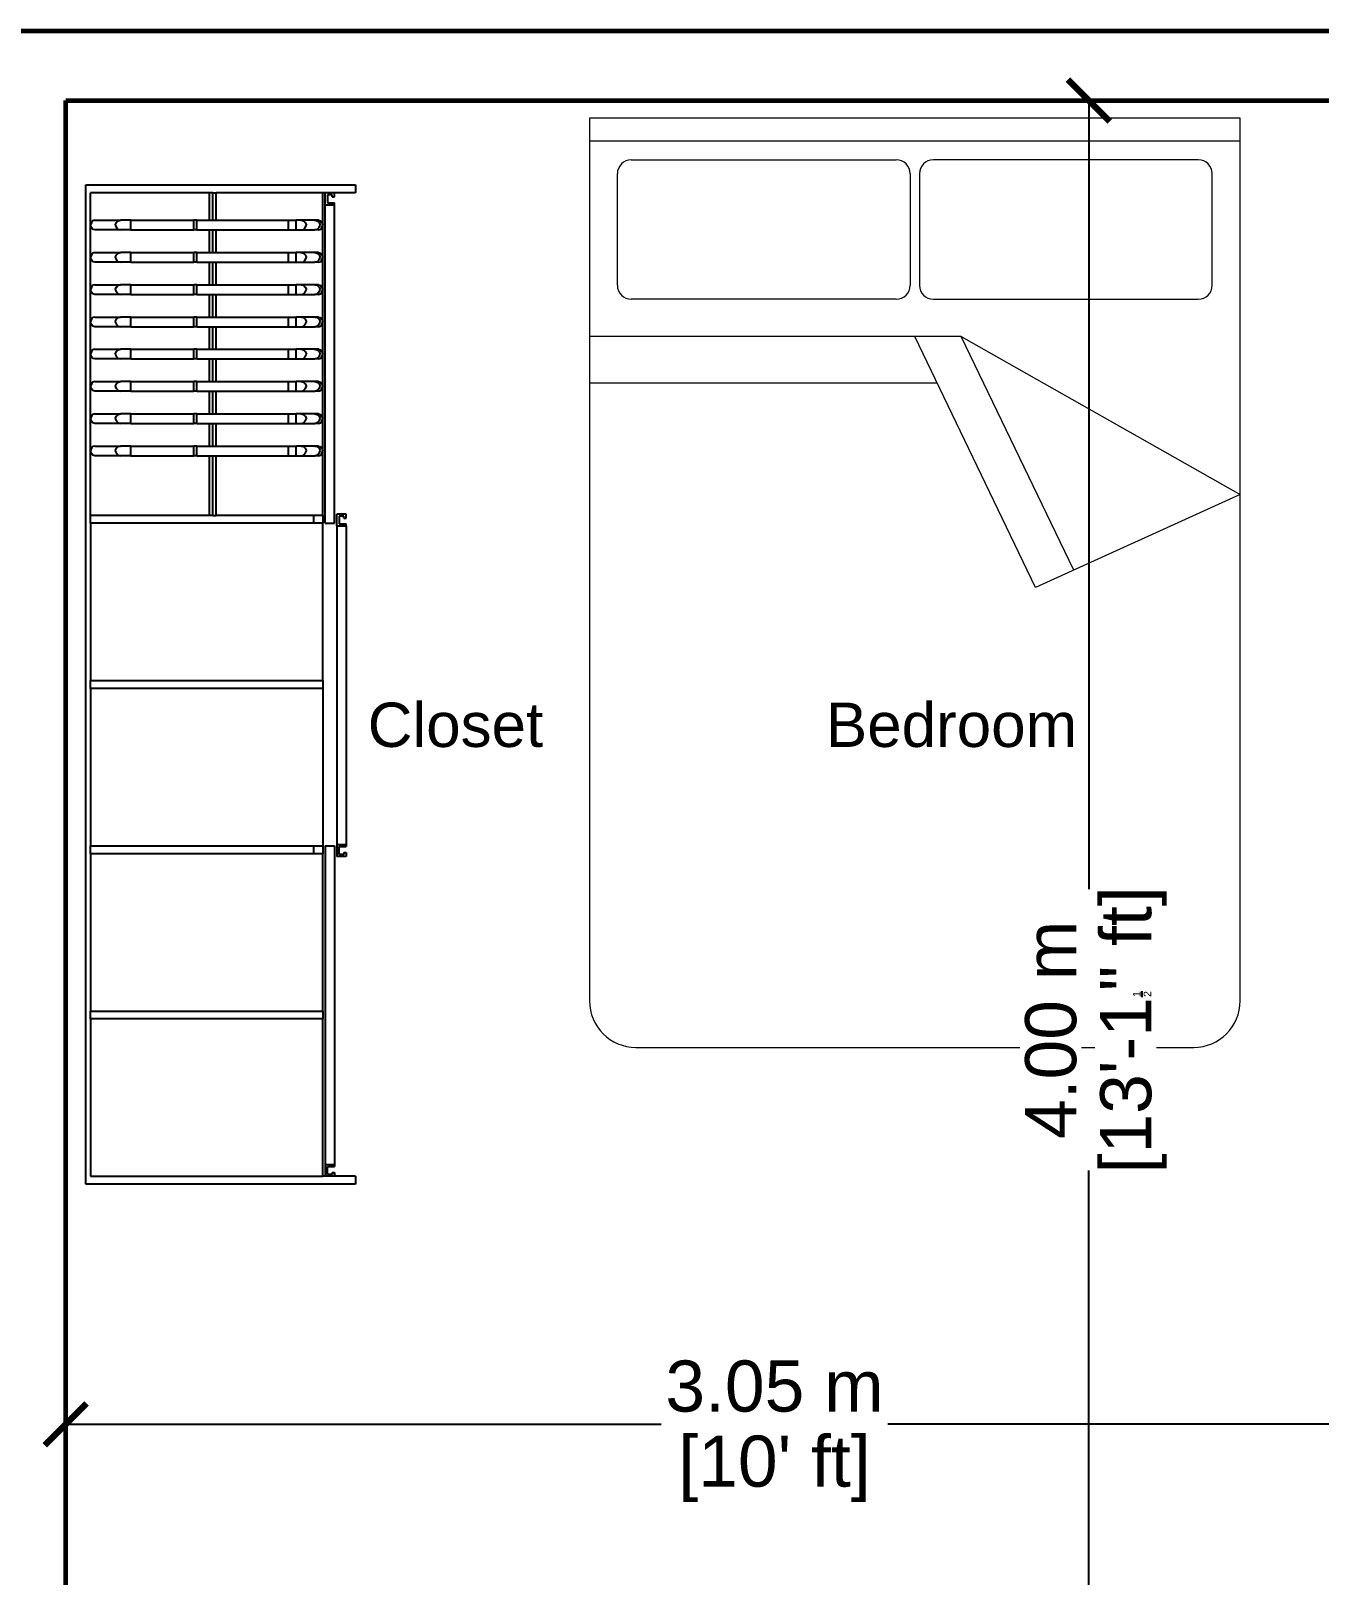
# Model space of a CAD drawing. Header units: metres. Extents: x 54.3 to 102.1, y 17 to 45.8.
# Drawn here: x 77.376 to 80.148, y 39.031 to 42.355 of the extents above; entities that cross this region are included whole.
import ezdxf

# ---------------------------------------------------------------- set-up
doc = ezdxf.new("R2010")
doc.units = ezdxf.units.M
doc.layers.get('Defpoints').update_dxf_attribs({"lineweight": 0})
doc.layers.add('200', color=7, linetype='Continuous', lineweight=0)
doc.layers.add('A-WALL', color=6, linetype='Continuous', lineweight=60)
doc.layers.add('Edges', color=7, linetype='Continuous')
doc.styles.get("Standard").update_dxf_attribs({"font": 'arial.ttf'})
doc.styles.add('TEXTS', font='swissl.ttf')
doc.dimstyles.new('Copy of DIMTEXT', dxfattribs={"dimscale": 0.3, "dimtxt": 0.22, "dimasz": 0.18, "dimexe": 0.05, "dimexo": 0.05, "dimgap": 0.05, "dimtad": 0, "dimzin": 1, "dimdsep": 46, "dimtxsty": 'TEXTS', "dimblk": 'ARCHTICK', "dimcen": 0.1, "dimclrd": 256, "dimclre": 6, "dimclrt": 7, "dimadec": 0, "dimazin": 0, "dimtfac": 0.15, "dimtix": 1, "dimtofl": 0, "dimtmove": 1, "dimatfit": 3, "dimldrblk": 'OPEN', "dimfxl": 0, "dimtolj": 1, "dimtzin": 0, "dimarcsym": 0})

# ---------------------------------------------------------------- blocks, each defined once
blk = doc.blocks.new('bedpl54')
at = {"layer": '200'}
for p, q in [((20.3751, 28.8763), (18.9751, 28.8763)), ((18.9751, 28.8763), (18.9751, 26.9763)), ((20.3751, 26.9763), (20.3751, 28.8763)), ((20.3751, 28.8263), (18.9751, 28.8263)), ((19.0651, 28.7863), (19.6351, 28.7863)), ((20.2851, 28.7863), (19.7151, 28.7863)), ((19.0351, 28.5163), (19.0351, 28.7563)), ((19.6651, 28.7563), (19.6651, 28.5163)), ((19.6851, 28.7563), (19.6851, 28.5163)), ((20.3151, 28.5163), (20.3151, 28.7563)), ((19.6351, 28.4863), (19.0651, 28.4863)), ((19.7151, 28.4863), (20.2851, 28.4863)), ((19.7751, 28.4063), (18.9751, 28.4063)), ((19.9351, 27.8663), (19.6751, 28.4063)), ((20.0172, 27.9036), (19.7751, 28.4063)), ((19.7751, 28.4063), (20.3751, 28.0663)), ((18.9751, 28.3063), (19.7233, 28.3063)), ((20.3751, 28.0663), (19.9351, 27.8663)), ((19.0751, 26.8763), (20.2751, 26.8763))]:
    blk.add_line(p, q, dxfattribs=at)
for centre, radius, start, end in [((19.0651, 28.7563), 0.03, 90, 180), ((19.6351, 28.7563), 0.03, 0, 90), ((19.7151, 28.7563), 0.03, 90, 180), ((20.2851, 28.7563), 0.03, 0, 90), ((19.0651, 28.5163), 0.03, 180, 270), ((19.6351, 28.5163), 0.03, 270, 0), ((19.7151, 28.5163), 0.03, 180, 270), ((20.2851, 28.5163), 0.03, 270, 0), ((19.0751, 26.9763), 0.1, 180, 270), ((20.2751, 26.9763), 0.1, 270, 0)]:
    blk.add_arc(centre, radius, start, end, dxfattribs=at)
blk = doc.blocks.new('_ArchTick')
at = {"color": 0, "linetype": 'ByBlock', "const_width": 0.15}
blk.add_lwpolyline([(-0.5, -0.5), (0.5, 0.5)], dxfattribs=at)
blk = doc.blocks.new('*D234')
at = {"layer": 'Defpoints', "color": 0, "transparency": 16777216}
for p in [(80.0987, 42.2048), (79.6526, 38.2048), (80.0987, 38.2048)]:
    blk.add_point(p, dxfattribs=at)
at = {"layer": 'Edges', "color": 6, "lineweight": -2, "transparency": 16777216}
for p, q in [((80.0737, 42.2048), (79.6276, 42.2048)), ((80.0737, 38.2048), (79.6276, 38.2048))]:
    blk.add_line(p, q, dxfattribs=at)
at = {"layer": 'Edges', "lineweight": -2, "transparency": 16777216}
for p, q in [((79.6526, 42.2048), (79.6526, 40.5073)), ((79.6526, 38.2048), (79.6526, 39.9023))]:
    blk.add_line(p, q, dxfattribs=at)
at = {"layer": 'Edges', "lineweight": -2, "transparency": 16777216, "xscale": 0.09, "yscale": 0.09, "zscale": 0.09}
for p, rotation in [((79.6526, 42.2048), 90), ((79.6526, 38.2048), 270)]:
    blk.add_blockref('_ArchTick', p, dxfattribs=dict(at, rotation=rotation))
at = {"layer": 'Edges', "color": 7, "transparency": 16777216, "insert": (79.5711, 40.2048), "char_height": 0.11, "attachment_point": 5, "rotation": 90, "style": 'TEXTS', "bg_fill": 3, "box_fill_scale": 1.1, "bg_fill_color": 256, "bg_fill_true_color": 13158600, "bg_fill_transparency": 0}
blk.add_mtext('\\A1;4.00 m', dxfattribs=at)
at = {"layer": 'Edges', "color": 7, "transparency": 16777216, "insert": (79.7484, 40.2048), "char_height": 0.11, "attachment_point": 5, "rotation": 90, "style": 'TEXTS', "bg_fill": 3, "box_fill_scale": 1.1, "bg_fill_color": 256, "bg_fill_true_color": 13158600, "bg_fill_transparency": 0}
blk.add_mtext('\\A1;[13\'-1{\\H0.15x;\\S1/2;}" ft]', dxfattribs=at)
blk = doc.blocks.new('_Open')
at = {"color": 0, "linetype": 'ByBlock', "lineweight": -2}
for p, q in [((-1, 0.167), (0, 0)), ((-1, -0.167), (0, 0)), ((0, 0), (-1, 0))]:
    blk.add_line(p, q, dxfattribs=at)
blk = doc.blocks.new('*D235')
at = {"layer": 'Defpoints', "color": 0, "transparency": 16777216}
for p in [(80.5011, 39.3559), (77.4511, 39.1924), (80.5011, 39.1126)]:
    blk.add_point(p, dxfattribs=at)
at = {"layer": 'Edges', "color": 6, "lineweight": -2, "transparency": 16777216}
for p, q in [((77.4511, 39.2174), (77.4511, 39.3809)), ((80.5011, 39.1376), (80.5011, 39.3809))]:
    blk.add_line(p, q, dxfattribs=at)
at = {"layer": 'Edges', "lineweight": -2, "transparency": 16777216}
for p, q in [((77.4511, 39.3559), (78.7321, 39.3559)), ((80.5011, 39.3559), (79.2201, 39.3559))]:
    blk.add_line(p, q, dxfattribs=at)
at = {"layer": 'Edges', "lineweight": -2, "transparency": 16777216, "xscale": 0.09, "yscale": 0.09, "zscale": 0.09, "rotation": 180}
blk.add_blockref('_ArchTick', (77.4511, 39.3559), dxfattribs=at)
at = {"layer": 'Edges', "lineweight": -2, "transparency": 16777216, "xscale": 0.09, "yscale": 0.09, "zscale": 0.09}
blk.add_blockref('_ArchTick', (80.5011, 39.3559), dxfattribs=at)
at = {"layer": 'Edges', "color": 7, "transparency": 16777216, "insert": (78.9761, 39.2601), "char_height": 0.11, "attachment_point": 5, "style": 'TEXTS', "bg_fill": 3, "box_fill_scale": 1.1, "bg_fill_color": 256, "bg_fill_true_color": 13158600, "bg_fill_transparency": 0}
blk.add_mtext("\\A1;[10' ft]", dxfattribs=at)
at = {"layer": 'Edges', "color": 7, "transparency": 16777216, "insert": (78.9761, 39.4375), "char_height": 0.11, "attachment_point": 5, "style": 'TEXTS', "bg_fill": 3, "box_fill_scale": 1.1, "bg_fill_color": 256, "bg_fill_true_color": 13158600, "bg_fill_transparency": 0}
blk.add_mtext('\\A1;3.05 m', dxfattribs=at)

msp = doc.modelspace()

# ---------------------------------------------------------------- linework, layer by layer
for p, q in [((77.4944, 39.8727), (77.4944, 42.0232)), ((77.4944, 42.0232), (78.0744, 42.0232)), ((78.0744, 42.0232), (78.0744, 42.0062)), ((77.5044, 41.9372), (77.5044, 42.0062)), ((77.7606, 42.0062), (77.5044, 42.0062)), ((77.7606, 41.9472), (77.7606, 42.0062)), ((77.7678, 42.0062), (77.7606, 42.0062)), ((77.7678, 41.9472), (77.7678, 42.0062)), ((77.7678, 42.0062), (77.775, 42.0062)), ((77.775, 41.9472), (77.775, 42.0062)), ((78.0044, 42.0062), (77.775, 42.0062)), ((78.0094, 42.0062), (78.0044, 42.0062)), ((78.0044, 41.9368), (78.0044, 42.0062)), ((78.0294, 42.0062), (78.0094, 42.0062)), ((78.0094, 41.9807), (78.0094, 42.0062)), ((78.0094, 41.9807), (78.0294, 41.9807)), ((78.0094, 41.295), (78.0094, 41.9807)), ((78.0144, 42.0019), (78.0144, 41.9849)), ((78.0244, 42.0019), (78.0144, 42.0019)), ((78.0144, 41.9849), (78.0294, 41.9849)), ((78.0244, 41.9977), (78.0244, 42.0019)), ((78.0244, 41.9977), (78.0294, 41.9977)), ((78.0294, 41.9977), (78.0294, 42.0062)), ((78.0744, 42.0062), (78.0294, 42.0062)), ((78.0294, 41.9807), (78.0294, 41.9849)), ((78.0294, 41.295), (78.0294, 41.9807)), ((77.5063, 41.9423), (77.5044, 41.9372)), ((77.5097, 41.946), (77.5063, 41.9423)), ((77.5139, 41.9472), (77.5097, 41.946)), ((77.5139, 41.9472), (77.5692, 41.9472)), ((77.5576, 41.9368), (77.56, 41.9423)), ((77.56, 41.9423), (77.5641, 41.946)), ((77.5641, 41.946), (77.5692, 41.9472)), ((77.5908, 41.9472), (77.5692, 41.9472)), ((77.5908, 41.9264), (77.5908, 41.9472)), ((77.5908, 41.9472), (77.7265, 41.9472)), ((77.733, 41.9472), (77.7265, 41.9472)), ((77.7265, 41.9264), (77.7265, 41.9472)), ((77.733, 41.9472), (77.7606, 41.9472)), ((77.733, 41.9264), (77.733, 41.9472)), ((77.7606, 41.9472), (77.7678, 41.9472)), ((77.7678, 41.9472), (77.775, 41.9472)), ((77.775, 41.9472), (77.9302, 41.9472)), ((77.9302, 41.9264), (77.9302, 41.9472)), ((77.9302, 41.9472), (77.9466, 41.9472)), ((77.9574, 41.9472), (77.9466, 41.9472)), ((77.9466, 41.9264), (77.9466, 41.9472)), ((77.9574, 41.9472), (77.9624, 41.946)), ((77.9871, 41.9472), (77.9574, 41.9472)), ((77.9624, 41.946), (77.9665, 41.9423)), ((77.9665, 41.9423), (77.9688, 41.9368)), ((77.9871, 41.9472), (77.9921, 41.946)), ((77.9946, 41.9472), (77.9871, 41.9472)), ((77.9921, 41.946), (77.9961, 41.9423)), ((77.9946, 41.9472), (77.9989, 41.946)), ((77.9961, 41.9423), (77.9985, 41.9368)), ((77.9989, 41.946), (78.0024, 41.9423)), ((78.0024, 41.9423), (78.0044, 41.9368)), ((77.5044, 41.9372), (77.5043, 41.9368)), ((77.5044, 41.9363), (77.5043, 41.9368)), ((77.5044, 41.9363), (77.5044, 41.9372)), ((77.5044, 41.8678), (77.5044, 41.9363)), ((77.5063, 41.9313), (77.5044, 41.9363)), ((77.5097, 41.9275), (77.5063, 41.9313)), ((77.5139, 41.9264), (77.5097, 41.9275)), ((77.5692, 41.9264), (77.5139, 41.9264)), ((77.5576, 41.9368), (77.56, 41.9313)), ((77.56, 41.9313), (77.5641, 41.9275)), ((77.5641, 41.9275), (77.5692, 41.9264)), ((77.5908, 41.9264), (77.5692, 41.9264)), ((77.5908, 41.9264), (77.7265, 41.9264)), ((77.733, 41.9264), (77.7265, 41.9264)), ((77.733, 41.9264), (77.7606, 41.9264)), ((77.7606, 41.8778), (77.7606, 41.9264)), ((77.7606, 41.9264), (77.7678, 41.9264)), ((77.7678, 41.8778), (77.7678, 41.9264)), ((77.7678, 41.9264), (77.775, 41.9264)), ((77.775, 41.8778), (77.775, 41.9264)), ((77.775, 41.9264), (77.9302, 41.9264)), ((77.9302, 41.9264), (77.9466, 41.9264)), ((77.9466, 41.9264), (77.9574, 41.9264)), ((77.9574, 41.9264), (77.9624, 41.9275)), ((77.9574, 41.9264), (77.9871, 41.9264)), ((77.9624, 41.9275), (77.9665, 41.9313)), ((77.9665, 41.9313), (77.9688, 41.9368)), ((77.9871, 41.9264), (77.9921, 41.9275)), ((77.9946, 41.9264), (77.9871, 41.9264)), ((77.9921, 41.9275), (77.9961, 41.9313)), ((77.9946, 41.9264), (77.9989, 41.9275)), ((77.9961, 41.9313), (77.9985, 41.9368)), ((77.9989, 41.9275), (78.0024, 41.9313)), ((78.0024, 41.9313), (78.0044, 41.9368)), ((78.0044, 41.8674), (78.0044, 41.9368)), ((77.5097, 41.8766), (77.5063, 41.8729)), ((77.5139, 41.8778), (77.5097, 41.8766)), ((77.5139, 41.8778), (77.5692, 41.8778)), ((77.56, 41.8729), (77.5641, 41.8766)), ((77.5641, 41.8766), (77.5692, 41.8778)), ((77.5908, 41.8778), (77.5692, 41.8778)), ((77.5908, 41.857), (77.5908, 41.8778)), ((77.5908, 41.8778), (77.7265, 41.8778)), ((77.733, 41.8778), (77.7265, 41.8778)), ((77.7265, 41.857), (77.7265, 41.8778)), ((77.733, 41.8778), (77.7606, 41.8778)), ((77.733, 41.857), (77.733, 41.8778)), ((77.7606, 41.8778), (77.7678, 41.8778)), ((77.7678, 41.8778), (77.775, 41.8778)), ((77.775, 41.8778), (77.9302, 41.8778)), ((77.9302, 41.857), (77.9302, 41.8778)), ((77.9302, 41.8778), (77.9466, 41.8778)), ((77.9574, 41.8778), (77.9466, 41.8778)), ((77.9466, 41.857), (77.9466, 41.8778)), ((77.9574, 41.8778), (77.9624, 41.8766)), ((77.9871, 41.8778), (77.9574, 41.8778)), ((77.9624, 41.8766), (77.9665, 41.8729)), ((77.9871, 41.8778), (77.9921, 41.8766)), ((77.9946, 41.8778), (77.9871, 41.8778)), ((77.9921, 41.8766), (77.9961, 41.8729)), ((77.9946, 41.8778), (77.9989, 41.8766)), ((77.9989, 41.8766), (78.0024, 41.8729)), ((77.5044, 41.8678), (77.5043, 41.8674)), ((77.5044, 41.8669), (77.5043, 41.8674)), ((77.5063, 41.8729), (77.5044, 41.8678)), ((77.5044, 41.8669), (77.5044, 41.8678)), ((77.5044, 41.7984), (77.5044, 41.8669)), ((77.5063, 41.8618), (77.5044, 41.8669)), ((77.5097, 41.8581), (77.5063, 41.8618)), ((77.5139, 41.857), (77.5097, 41.8581)), ((77.5692, 41.857), (77.5139, 41.857)), ((77.5576, 41.8674), (77.56, 41.8729)), ((77.5576, 41.8674), (77.56, 41.8618)), ((77.56, 41.8618), (77.5641, 41.8581)), ((77.5641, 41.8581), (77.5692, 41.857)), ((77.5908, 41.857), (77.5692, 41.857)), ((77.5908, 41.857), (77.7265, 41.857)), ((77.733, 41.857), (77.7265, 41.857)), ((77.733, 41.857), (77.7606, 41.857)), ((77.7606, 41.8084), (77.7606, 41.857)), ((77.7606, 41.857), (77.7678, 41.857)), ((77.7678, 41.8084), (77.7678, 41.857)), ((77.7678, 41.857), (77.775, 41.857)), ((77.775, 41.8084), (77.775, 41.857)), ((77.775, 41.857), (77.9302, 41.857)), ((77.9302, 41.857), (77.9466, 41.857)), ((77.9466, 41.857), (77.9574, 41.857)), ((77.9574, 41.857), (77.9624, 41.8581)), ((77.9574, 41.857), (77.9871, 41.857)), ((77.9624, 41.8581), (77.9665, 41.8618)), ((77.9665, 41.8729), (77.9688, 41.8674)), ((77.9665, 41.8618), (77.9688, 41.8674)), ((77.9871, 41.857), (77.9921, 41.8581)), ((77.9946, 41.857), (77.9871, 41.857)), ((77.9921, 41.8581), (77.9961, 41.8618)), ((77.9946, 41.857), (77.9989, 41.8581)), ((77.9961, 41.8729), (77.9985, 41.8674)), ((77.9961, 41.8618), (77.9985, 41.8674)), ((77.9989, 41.8581), (78.0024, 41.8618)), ((78.0024, 41.8729), (78.0044, 41.8674)), ((78.0024, 41.8618), (78.0044, 41.8674)), ((78.0044, 41.798), (78.0044, 41.8674)), ((77.5044, 41.7984), (77.5043, 41.798)), ((77.5044, 41.7975), (77.5043, 41.798)), ((77.5063, 41.8035), (77.5044, 41.7984)), ((77.5044, 41.7975), (77.5044, 41.7984)), ((77.5044, 41.729), (77.5044, 41.7975)), ((77.5063, 41.7924), (77.5044, 41.7975)), ((77.5097, 41.8072), (77.5063, 41.8035)), ((77.5097, 41.7887), (77.5063, 41.7924)), ((77.5139, 41.8084), (77.5097, 41.8072)), ((77.5139, 41.7875), (77.5097, 41.7887)), ((77.5139, 41.8084), (77.5692, 41.8084)), ((77.5692, 41.7875), (77.5139, 41.7875)), ((77.5576, 41.798), (77.56, 41.8035)), ((77.5576, 41.798), (77.56, 41.7924)), ((77.56, 41.8035), (77.5641, 41.8072)), ((77.56, 41.7924), (77.5641, 41.7887)), ((77.5641, 41.8072), (77.5692, 41.8084)), ((77.5641, 41.7887), (77.5692, 41.7875)), ((77.5908, 41.8084), (77.5692, 41.8084)), ((77.5908, 41.7875), (77.5692, 41.7875)), ((77.5908, 41.7875), (77.5908, 41.8084)), ((77.5908, 41.8084), (77.7265, 41.8084)), ((77.5908, 41.7875), (77.7265, 41.7875)), ((77.733, 41.8084), (77.7265, 41.8084)), ((77.7265, 41.7875), (77.7265, 41.8084)), ((77.733, 41.7875), (77.7265, 41.7875)), ((77.733, 41.8084), (77.7606, 41.8084)), ((77.733, 41.7875), (77.733, 41.8084)), ((77.733, 41.7875), (77.7606, 41.7875)), ((77.7606, 41.8084), (77.7678, 41.8084)), ((77.7606, 41.739), (77.7606, 41.7875)), ((77.7606, 41.7875), (77.7678, 41.7875)), ((77.7678, 41.8084), (77.775, 41.8084)), ((77.7678, 41.739), (77.7678, 41.7875)), ((77.7678, 41.7875), (77.775, 41.7875)), ((77.775, 41.8084), (77.9302, 41.8084)), ((77.775, 41.739), (77.775, 41.7875)), ((77.775, 41.7875), (77.9302, 41.7875)), ((77.9302, 41.7875), (77.9302, 41.8084)), ((77.9302, 41.8084), (77.9466, 41.8084)), ((77.9302, 41.7875), (77.9466, 41.7875)), ((77.9574, 41.8084), (77.9466, 41.8084)), ((77.9466, 41.7875), (77.9466, 41.8084)), ((77.9466, 41.7875), (77.9574, 41.7875)), ((77.9574, 41.8084), (77.9624, 41.8072)), ((77.9871, 41.8084), (77.9574, 41.8084)), ((77.9574, 41.7875), (77.9624, 41.7887)), ((77.9574, 41.7875), (77.9871, 41.7875)), ((77.9624, 41.8072), (77.9665, 41.8035)), ((77.9624, 41.7887), (77.9665, 41.7924)), ((77.9665, 41.8035), (77.9688, 41.798)), ((77.9665, 41.7924), (77.9688, 41.798)), ((77.9871, 41.8084), (77.9921, 41.8072)), ((77.9946, 41.8084), (77.9871, 41.8084)), ((77.9871, 41.7875), (77.9921, 41.7887)), ((77.9946, 41.7875), (77.9871, 41.7875)), ((77.9921, 41.8072), (77.9961, 41.8035)), ((77.9921, 41.7887), (77.9961, 41.7924)), ((77.9946, 41.8084), (77.9989, 41.8072)), ((77.9946, 41.7875), (77.9989, 41.7887)), ((77.9961, 41.8035), (77.9985, 41.798)), ((77.9961, 41.7924), (77.9985, 41.798)), ((77.9989, 41.8072), (78.0024, 41.8035)), ((77.9989, 41.7887), (78.0024, 41.7924)), ((78.0024, 41.8035), (78.0044, 41.798)), ((78.0024, 41.7924), (78.0044, 41.798)), ((78.0044, 41.7285), (78.0044, 41.798)), ((77.5044, 41.729), (77.5043, 41.7285)), ((77.5044, 41.7281), (77.5043, 41.7285)), ((77.5063, 41.7341), (77.5044, 41.729)), ((77.5044, 41.7281), (77.5044, 41.729)), ((77.5044, 41.6596), (77.5044, 41.7281)), ((77.5063, 41.723), (77.5044, 41.7281)), ((77.5097, 41.7378), (77.5063, 41.7341)), ((77.5097, 41.7193), (77.5063, 41.723)), ((77.5139, 41.739), (77.5097, 41.7378)), ((77.5139, 41.7181), (77.5097, 41.7193)), ((77.5139, 41.739), (77.5692, 41.739)), ((77.5692, 41.7181), (77.5139, 41.7181)), ((77.5576, 41.7285), (77.56, 41.7341)), ((77.5576, 41.7285), (77.56, 41.723)), ((77.56, 41.7341), (77.5641, 41.7378)), ((77.56, 41.723), (77.5641, 41.7193)), ((77.5641, 41.7378), (77.5692, 41.739)), ((77.5641, 41.7193), (77.5692, 41.7181)), ((77.5908, 41.739), (77.5692, 41.739)), ((77.5908, 41.7181), (77.5692, 41.7181)), ((77.5908, 41.7181), (77.5908, 41.739)), ((77.5908, 41.739), (77.7265, 41.739)), ((77.5908, 41.7181), (77.7265, 41.7181)), ((77.733, 41.739), (77.7265, 41.739)), ((77.7265, 41.7181), (77.7265, 41.739)), ((77.733, 41.7181), (77.7265, 41.7181)), ((77.733, 41.739), (77.7606, 41.739)), ((77.733, 41.7181), (77.733, 41.739)), ((77.733, 41.7181), (77.7606, 41.7181)), ((77.7606, 41.739), (77.7678, 41.739)), ((77.7606, 41.6695), (77.7606, 41.7181)), ((77.7606, 41.7181), (77.7678, 41.7181)), ((77.7678, 41.739), (77.775, 41.739)), ((77.7678, 41.6695), (77.7678, 41.7181)), ((77.7678, 41.7181), (77.775, 41.7181)), ((77.775, 41.739), (77.9302, 41.739)), ((77.775, 41.6695), (77.775, 41.7181)), ((77.775, 41.7181), (77.9302, 41.7181)), ((77.9302, 41.7181), (77.9302, 41.739)), ((77.9302, 41.739), (77.9466, 41.739)), ((77.9302, 41.7181), (77.9466, 41.7181)), ((77.9574, 41.739), (77.9466, 41.739)), ((77.9466, 41.7181), (77.9466, 41.739)), ((77.9466, 41.7181), (77.9574, 41.7181)), ((77.9574, 41.739), (77.9624, 41.7378)), ((77.9871, 41.739), (77.9574, 41.739)), ((77.9574, 41.7181), (77.9624, 41.7193)), ((77.9574, 41.7181), (77.9871, 41.7181)), ((77.9624, 41.7378), (77.9665, 41.7341)), ((77.9624, 41.7193), (77.9665, 41.723)), ((77.9665, 41.7341), (77.9688, 41.7285)), ((77.9665, 41.723), (77.9688, 41.7285)), ((77.9871, 41.739), (77.9921, 41.7378)), ((77.9946, 41.739), (77.9871, 41.739)), ((77.9871, 41.7181), (77.9921, 41.7193)), ((77.9946, 41.7181), (77.9871, 41.7181)), ((77.9921, 41.7378), (77.9961, 41.7341)), ((77.9921, 41.7193), (77.9961, 41.723)), ((77.9946, 41.739), (77.9989, 41.7378)), ((77.9946, 41.7181), (77.9989, 41.7193)), ((77.9961, 41.7341), (77.9985, 41.7285)), ((77.9961, 41.723), (77.9985, 41.7285)), ((77.9989, 41.7378), (78.0024, 41.7341)), ((77.9989, 41.7193), (78.0024, 41.723)), ((78.0024, 41.7341), (78.0044, 41.7285)), ((78.0024, 41.723), (78.0044, 41.7285)), ((78.0044, 41.6591), (78.0044, 41.7285)), ((77.5044, 41.6596), (77.5043, 41.6591)), ((77.5044, 41.6587), (77.5043, 41.6591)), ((77.5063, 41.6646), (77.5044, 41.6596)), ((77.5044, 41.6587), (77.5044, 41.6596)), ((77.5044, 41.5902), (77.5044, 41.6587)), ((77.5063, 41.6536), (77.5044, 41.6587)), ((77.5097, 41.6684), (77.5063, 41.6646)), ((77.5097, 41.6499), (77.5063, 41.6536)), ((77.5139, 41.6695), (77.5097, 41.6684)), ((77.5139, 41.6487), (77.5097, 41.6499)), ((77.5139, 41.6695), (77.5692, 41.6695)), ((77.5692, 41.6487), (77.5139, 41.6487)), ((77.5576, 41.6591), (77.56, 41.6646)), ((77.5576, 41.6591), (77.56, 41.6536)), ((77.56, 41.6646), (77.5641, 41.6684)), ((77.56, 41.6536), (77.5641, 41.6499)), ((77.5641, 41.6684), (77.5692, 41.6695)), ((77.5641, 41.6499), (77.5692, 41.6487)), ((77.5908, 41.6695), (77.5692, 41.6695)), ((77.5908, 41.6487), (77.5692, 41.6487)), ((77.5908, 41.6487), (77.5908, 41.6695)), ((77.5908, 41.6695), (77.7265, 41.6695)), ((77.5908, 41.6487), (77.7265, 41.6487)), ((77.733, 41.6695), (77.7265, 41.6695)), ((77.7265, 41.6487), (77.7265, 41.6695)), ((77.733, 41.6487), (77.7265, 41.6487)), ((77.733, 41.6695), (77.7606, 41.6695)), ((77.733, 41.6487), (77.733, 41.6695)), ((77.733, 41.6487), (77.7606, 41.6487)), ((77.7606, 41.6695), (77.7678, 41.6695)), ((77.7606, 41.6001), (77.7606, 41.6487)), ((77.7606, 41.6487), (77.7678, 41.6487)), ((77.7678, 41.6695), (77.775, 41.6695)), ((77.7678, 41.6001), (77.7678, 41.6487)), ((77.7678, 41.6487), (77.775, 41.6487)), ((77.775, 41.6695), (77.9302, 41.6695)), ((77.775, 41.6001), (77.775, 41.6487)), ((77.775, 41.6487), (77.9302, 41.6487)), ((77.9302, 41.6487), (77.9302, 41.6695)), ((77.9302, 41.6695), (77.9466, 41.6695)), ((77.9302, 41.6487), (77.9466, 41.6487)), ((77.9574, 41.6695), (77.9466, 41.6695)), ((77.9466, 41.6487), (77.9466, 41.6695)), ((77.9466, 41.6487), (77.9574, 41.6487)), ((77.9574, 41.6695), (77.9624, 41.6684)), ((77.9871, 41.6695), (77.9574, 41.6695)), ((77.9574, 41.6487), (77.9624, 41.6499)), ((77.9574, 41.6487), (77.9871, 41.6487)), ((77.9624, 41.6684), (77.9665, 41.6646)), ((77.9624, 41.6499), (77.9665, 41.6536)), ((77.9665, 41.6646), (77.9688, 41.6591)), ((77.9665, 41.6536), (77.9688, 41.6591)), ((77.9871, 41.6695), (77.9921, 41.6684)), ((77.9946, 41.6695), (77.9871, 41.6695)), ((77.9871, 41.6487), (77.9921, 41.6499)), ((77.9946, 41.6487), (77.9871, 41.6487)), ((77.9921, 41.6684), (77.9961, 41.6646)), ((77.9921, 41.6499), (77.9961, 41.6536)), ((77.9946, 41.6695), (77.9989, 41.6684)), ((77.9946, 41.6487), (77.9989, 41.6499)), ((77.9961, 41.6646), (77.9985, 41.6591)), ((77.9961, 41.6536), (77.9985, 41.6591)), ((77.9989, 41.6684), (78.0024, 41.6646)), ((77.9989, 41.6499), (78.0024, 41.6536)), ((78.0024, 41.6646), (78.0044, 41.6591)), ((78.0024, 41.6536), (78.0044, 41.6591)), ((78.0044, 41.5897), (78.0044, 41.6591)), ((77.5044, 41.5902), (77.5043, 41.5897)), ((77.5044, 41.5893), (77.5043, 41.5897)), ((77.5063, 41.5952), (77.5044, 41.5902)), ((77.5044, 41.5893), (77.5044, 41.5902)), ((77.5044, 41.5207), (77.5044, 41.5893)), ((77.5063, 41.5842), (77.5044, 41.5893)), ((77.5097, 41.599), (77.5063, 41.5952)), ((77.5097, 41.5805), (77.5063, 41.5842)), ((77.5139, 41.6001), (77.5097, 41.599)), ((77.5139, 41.5793), (77.5097, 41.5805)), ((77.5139, 41.6001), (77.5692, 41.6001)), ((77.5692, 41.5793), (77.5139, 41.5793)), ((77.5576, 41.5897), (77.56, 41.5952)), ((77.5576, 41.5897), (77.56, 41.5842)), ((77.56, 41.5952), (77.5641, 41.599)), ((77.56, 41.5842), (77.5641, 41.5805)), ((77.5641, 41.599), (77.5692, 41.6001)), ((77.5641, 41.5805), (77.5692, 41.5793)), ((77.5908, 41.6001), (77.5692, 41.6001)), ((77.5908, 41.5793), (77.5692, 41.5793)), ((77.5908, 41.5793), (77.5908, 41.6001)), ((77.5908, 41.6001), (77.7265, 41.6001)), ((77.5908, 41.5793), (77.7265, 41.5793)), ((77.733, 41.6001), (77.7265, 41.6001)), ((77.7265, 41.5793), (77.7265, 41.6001)), ((77.733, 41.5793), (77.7265, 41.5793)), ((77.733, 41.6001), (77.7606, 41.6001)), ((77.733, 41.5793), (77.733, 41.6001)), ((77.733, 41.5793), (77.7606, 41.5793)), ((77.7606, 41.6001), (77.7678, 41.6001)), ((77.7606, 41.5307), (77.7606, 41.5793)), ((77.7606, 41.5793), (77.7678, 41.5793)), ((77.7678, 41.6001), (77.775, 41.6001)), ((77.7678, 41.5307), (77.7678, 41.5793)), ((77.7678, 41.5793), (77.775, 41.5793)), ((77.775, 41.6001), (77.9302, 41.6001)), ((77.775, 41.5307), (77.775, 41.5793)), ((77.775, 41.5793), (77.9302, 41.5793)), ((77.9302, 41.5793), (77.9302, 41.6001)), ((77.9302, 41.6001), (77.9466, 41.6001)), ((77.9302, 41.5793), (77.9466, 41.5793)), ((77.9574, 41.6001), (77.9466, 41.6001)), ((77.9466, 41.5793), (77.9466, 41.6001)), ((77.9466, 41.5793), (77.9574, 41.5793)), ((77.9574, 41.6001), (77.9624, 41.599)), ((77.9871, 41.6001), (77.9574, 41.6001)), ((77.9574, 41.5793), (77.9624, 41.5805)), ((77.9574, 41.5793), (77.9871, 41.5793)), ((77.9624, 41.599), (77.9665, 41.5952)), ((77.9624, 41.5805), (77.9665, 41.5842)), ((77.9665, 41.5952), (77.9688, 41.5897)), ((77.9665, 41.5842), (77.9688, 41.5897)), ((77.9871, 41.6001), (77.9921, 41.599)), ((77.9946, 41.6001), (77.9871, 41.6001)), ((77.9871, 41.5793), (77.9921, 41.5805)), ((77.9946, 41.5793), (77.9871, 41.5793)), ((77.9921, 41.599), (77.9961, 41.5952)), ((77.9921, 41.5805), (77.9961, 41.5842)), ((77.9946, 41.6001), (77.9989, 41.599)), ((77.9946, 41.5793), (77.9989, 41.5805)), ((77.9961, 41.5952), (77.9985, 41.5897)), ((77.9961, 41.5842), (77.9985, 41.5897)), ((77.9989, 41.599), (78.0024, 41.5952)), ((77.9989, 41.5805), (78.0024, 41.5842)), ((78.0024, 41.5952), (78.0044, 41.5897)), ((78.0024, 41.5842), (78.0044, 41.5897)), ((78.0044, 41.5203), (78.0044, 41.5897)), ((77.5044, 41.5207), (77.5043, 41.5203)), ((77.5044, 41.5199), (77.5043, 41.5203)), ((77.5063, 41.5258), (77.5044, 41.5207)), ((77.5044, 41.5199), (77.5044, 41.5207)), ((77.5044, 41.4513), (77.5044, 41.5199)), ((77.5063, 41.5148), (77.5044, 41.5199)), ((77.5097, 41.5295), (77.5063, 41.5258)), ((77.5097, 41.5111), (77.5063, 41.5148)), ((77.5139, 41.5307), (77.5097, 41.5295)), ((77.5139, 41.5099), (77.5097, 41.5111)), ((77.5139, 41.5307), (77.5692, 41.5307)), ((77.5692, 41.5099), (77.5139, 41.5099)), ((77.5576, 41.5203), (77.56, 41.5258)), ((77.5576, 41.5203), (77.56, 41.5148)), ((77.56, 41.5258), (77.5641, 41.5295)), ((77.56, 41.5148), (77.5641, 41.5111)), ((77.5641, 41.5295), (77.5692, 41.5307)), ((77.5641, 41.5111), (77.5692, 41.5099)), ((77.5908, 41.5307), (77.5692, 41.5307)), ((77.5908, 41.5099), (77.5692, 41.5099)), ((77.5908, 41.5099), (77.5908, 41.5307)), ((77.5908, 41.5307), (77.7265, 41.5307)), ((77.5908, 41.5099), (77.7265, 41.5099)), ((77.733, 41.5307), (77.7265, 41.5307)), ((77.7265, 41.5099), (77.7265, 41.5307)), ((77.733, 41.5099), (77.7265, 41.5099)), ((77.733, 41.5307), (77.7606, 41.5307)), ((77.733, 41.5099), (77.733, 41.5307)), ((77.733, 41.5099), (77.7606, 41.5099)), ((77.7606, 41.5307), (77.7678, 41.5307)), ((77.7606, 41.4613), (77.7606, 41.5099)), ((77.7606, 41.5099), (77.7678, 41.5099)), ((77.7678, 41.5307), (77.775, 41.5307)), ((77.7678, 41.4613), (77.7678, 41.5099)), ((77.7678, 41.5099), (77.775, 41.5099)), ((77.775, 41.5307), (77.9302, 41.5307)), ((77.775, 41.4613), (77.775, 41.5099)), ((77.775, 41.5099), (77.9302, 41.5099)), ((77.9302, 41.5099), (77.9302, 41.5307)), ((77.9302, 41.5307), (77.9466, 41.5307)), ((77.9302, 41.5099), (77.9466, 41.5099)), ((77.9574, 41.5307), (77.9466, 41.5307)), ((77.9466, 41.5099), (77.9466, 41.5307)), ((77.9466, 41.5099), (77.9574, 41.5099)), ((77.9574, 41.5307), (77.9624, 41.5295)), ((77.9871, 41.5307), (77.9574, 41.5307)), ((77.9574, 41.5099), (77.9624, 41.5111)), ((77.9574, 41.5099), (77.9871, 41.5099)), ((77.9624, 41.5295), (77.9665, 41.5258)), ((77.9624, 41.5111), (77.9665, 41.5148)), ((77.9665, 41.5258), (77.9688, 41.5203)), ((77.9665, 41.5148), (77.9688, 41.5203)), ((77.9871, 41.5307), (77.9921, 41.5295)), ((77.9946, 41.5307), (77.9871, 41.5307)), ((77.9871, 41.5099), (77.9921, 41.5111)), ((77.9946, 41.5099), (77.9871, 41.5099)), ((77.9921, 41.5295), (77.9961, 41.5258)), ((77.9921, 41.5111), (77.9961, 41.5148)), ((77.9946, 41.5307), (77.9989, 41.5295)), ((77.9946, 41.5099), (77.9989, 41.5111)), ((77.9961, 41.5258), (77.9985, 41.5203)), ((77.9961, 41.5148), (77.9985, 41.5203)), ((77.9989, 41.5295), (78.0024, 41.5258)), ((77.9989, 41.5111), (78.0024, 41.5148)), ((78.0024, 41.5258), (78.0044, 41.5203)), ((78.0024, 41.5148), (78.0044, 41.5203)), ((78.0044, 41.4509), (78.0044, 41.5203)), ((77.5044, 41.4513), (77.5043, 41.4509)), ((77.5044, 41.4505), (77.5043, 41.4509)), ((77.5063, 41.4564), (77.5044, 41.4513)), ((77.5044, 41.4505), (77.5044, 41.4513)), ((77.5063, 41.4454), (77.5044, 41.4505)), ((77.5044, 41.3121), (77.5044, 41.4505)), ((77.5097, 41.4601), (77.5063, 41.4564)), ((77.5097, 41.4417), (77.5063, 41.4454)), ((77.5139, 41.4613), (77.5097, 41.4601)), ((77.5139, 41.4613), (77.5692, 41.4613)), ((77.5576, 41.4509), (77.56, 41.4564)), ((77.5576, 41.4509), (77.56, 41.4454)), ((77.56, 41.4564), (77.5641, 41.4601)), ((77.56, 41.4454), (77.5641, 41.4417)), ((77.5641, 41.4601), (77.5692, 41.4613)), ((77.5908, 41.4613), (77.5692, 41.4613)), ((77.5908, 41.4405), (77.5908, 41.4613)), ((77.5908, 41.4613), (77.7265, 41.4613)), ((77.733, 41.4613), (77.7265, 41.4613)), ((77.7265, 41.4405), (77.7265, 41.4613)), ((77.733, 41.4613), (77.7606, 41.4613)), ((77.733, 41.4405), (77.733, 41.4613)), ((77.7606, 41.4613), (77.7678, 41.4613)), ((77.7678, 41.4613), (77.775, 41.4613)), ((77.775, 41.4613), (77.9302, 41.4613)), ((77.9302, 41.4405), (77.9302, 41.4613)), ((77.9302, 41.4613), (77.9466, 41.4613)), ((77.9574, 41.4613), (77.9466, 41.4613)), ((77.9466, 41.4405), (77.9466, 41.4613)), ((77.9574, 41.4613), (77.9624, 41.4601)), ((77.9871, 41.4613), (77.9574, 41.4613)), ((77.9624, 41.4601), (77.9665, 41.4564)), ((77.9624, 41.4417), (77.9665, 41.4454)), ((77.9665, 41.4564), (77.9688, 41.4509)), ((77.9665, 41.4454), (77.9688, 41.4509)), ((77.9871, 41.4613), (77.9921, 41.4601)), ((77.9946, 41.4613), (77.9871, 41.4613)), ((77.9921, 41.4601), (77.9961, 41.4564)), ((77.9921, 41.4417), (77.9961, 41.4454)), ((77.9946, 41.4613), (77.9989, 41.4601)), ((77.9961, 41.4564), (77.9985, 41.4509)), ((77.9961, 41.4454), (77.9985, 41.4509)), ((77.9989, 41.4601), (78.0024, 41.4564)), ((77.9989, 41.4417), (78.0024, 41.4454)), ((78.0024, 41.4564), (78.0044, 41.4509)), ((78.0024, 41.4454), (78.0044, 41.4509)), ((78.0044, 41.3121), (78.0044, 41.4509)), ((77.5139, 41.4405), (77.5097, 41.4417)), ((77.5692, 41.4405), (77.5139, 41.4405)), ((77.5641, 41.4417), (77.5692, 41.4405)), ((77.5908, 41.4405), (77.5692, 41.4405)), ((77.5908, 41.4405), (77.7265, 41.4405)), ((77.733, 41.4405), (77.7265, 41.4405)), ((77.733, 41.4405), (77.7606, 41.4405)), ((77.7606, 41.3121), (77.7606, 41.4405)), ((77.7606, 41.4405), (77.7678, 41.4405)), ((77.7678, 41.3121), (77.7678, 41.4405)), ((77.7678, 41.4405), (77.775, 41.4405)), ((77.775, 41.3121), (77.775, 41.4405)), ((77.775, 41.4405), (77.9302, 41.4405)), ((77.9302, 41.4405), (77.9466, 41.4405)), ((77.9466, 41.4405), (77.9574, 41.4405)), ((77.9574, 41.4405), (77.9624, 41.4417)), ((77.9574, 41.4405), (77.9871, 41.4405)), ((77.9871, 41.4405), (77.9921, 41.4417)), ((77.9946, 41.4405), (77.9871, 41.4405)), ((77.9946, 41.4405), (77.9989, 41.4417)), ((77.5044, 41.2951), (77.5044, 41.3121)), ((77.7606, 41.3121), (77.5044, 41.3121)), ((77.7678, 41.3121), (77.7606, 41.3121)), ((77.7678, 41.3121), (77.775, 41.3121)), ((77.9844, 41.3121), (77.775, 41.3121)), ((77.9844, 41.3121), (77.9844, 41.2951)), ((78.0044, 41.3121), (77.9844, 41.3121)), ((78.0044, 41.3121), (78.0044, 41.2951)), ((78.0344, 41.2894), (78.0344, 41.3149)), ((78.0544, 41.3149), (78.0344, 41.3149)), ((78.0394, 41.3106), (78.0394, 41.2936)), ((78.0494, 41.3106), (78.0394, 41.3106)), ((78.0494, 41.3064), (78.0494, 41.3106)), ((78.0544, 41.3064), (78.0544, 41.3149)), ((77.5044, 41.2951), (77.5044, 40.9565)), ((77.9844, 41.2951), (77.5044, 41.2951)), ((78.0044, 41.2951), (77.9844, 41.2951)), ((78.0044, 40.9565), (78.0044, 41.2951)), ((78.0094, 41.295), (78.0294, 41.295)), ((78.0344, 41.2894), (78.0544, 41.2894)), ((78.0344, 41.2894), (78.0344, 40.6037)), ((78.0394, 41.2936), (78.0544, 41.2936)), ((78.0494, 41.3064), (78.0544, 41.3064)), ((78.0544, 41.2894), (78.0544, 41.2936)), ((78.0544, 41.2894), (78.0544, 40.6037)), ((77.5044, 40.9565), (78.0044, 40.9565)), ((77.5044, 40.9395), (77.5044, 40.9565)), ((78.0044, 40.9565), (78.0044, 40.9395)), ((78.0044, 40.9395), (77.5044, 40.9395)), ((77.5044, 40.9395), (77.5044, 40.6009)), ((78.0044, 40.9395), (78.0044, 40.6009)), ((77.5044, 40.5839), (77.5044, 40.6009)), ((77.5044, 40.6009), (77.9844, 40.6009)), ((77.5044, 40.5839), (77.5044, 40.2453)), ((77.9844, 40.5839), (77.5044, 40.5839)), ((77.9844, 40.6009), (77.9844, 40.5839)), ((77.9844, 40.6009), (78.0044, 40.6009)), ((78.0044, 40.5839), (77.9844, 40.5839)), ((78.0044, 40.6009), (78.0044, 40.5839)), ((78.0044, 40.2453), (78.0044, 40.5839)), ((78.0094, 40.6009), (78.0294, 40.6009)), ((78.0094, 40.6009), (78.0094, 39.9152)), ((78.0294, 40.6009), (78.0294, 39.9152)), ((78.0344, 40.6037), (78.0544, 40.6037)), ((78.0344, 40.6037), (78.0344, 40.5782)), ((78.0394, 40.5824), (78.0394, 40.5994)), ((78.0394, 40.5994), (78.0544, 40.5994)), ((78.0494, 40.5824), (78.0394, 40.5824)), ((78.0494, 40.5867), (78.0544, 40.5867)), ((78.0494, 40.5867), (78.0494, 40.5824)), ((78.0544, 40.6037), (78.0544, 40.5994)), ((78.0544, 40.5867), (78.0544, 40.5782)), ((78.0544, 40.5782), (78.0344, 40.5782)), ((77.5044, 40.2283), (77.5044, 40.2453)), ((77.5044, 40.2453), (78.0044, 40.2453)), ((77.5044, 40.2283), (77.5044, 39.8897)), ((78.0044, 40.2283), (77.5044, 40.2283)), ((78.0044, 40.2453), (78.0044, 40.2283)), ((78.0044, 39.8897), (78.0044, 40.2283)), ((78.0094, 39.9152), (78.0294, 39.9152)), ((78.0094, 39.9152), (78.0094, 39.8897)), ((78.0294, 39.9152), (78.0294, 39.9109)), ((77.5044, 39.8897), (78.0044, 39.8897)), ((78.0094, 39.8897), (78.0044, 39.8897)), ((78.0294, 39.8897), (78.0094, 39.8897)), ((78.0144, 39.9109), (78.0294, 39.9109)), ((78.0144, 39.8939), (78.0144, 39.9109)), ((78.0244, 39.8939), (78.0144, 39.8939)), ((78.0244, 39.8982), (78.0244, 39.8939)), ((78.0244, 39.8982), (78.0294, 39.8982)), ((78.0294, 39.8982), (78.0294, 39.8897)), ((78.0744, 39.8897), (78.0294, 39.8897)), ((78.0744, 39.8897), (78.0744, 39.8727)), ((78.0744, 39.8727), (77.4944, 39.8727))]:
    msp.add_line(p, q)
at = {"layer": 'A-WALL'}
for p, q in [((77.1511, 42.3548), (80.6511, 42.3548)), ((77.4511, 42.2048), (80.5011, 42.2048)), ((77.4511, 38.2048), (77.4511, 42.2048))]:
    msp.add_line(p, q, dxfattribs=at)

# ---------------------------------------------------------------- block references
msp.add_blockref('bedpl54', (59.6029, 13.2909))

# ---------------------------------------------------------------- texts
at = {"char_height": 0.09539, "width": 0.692246, "attachment_point": 1}
for s, insert in [('Closet', (78.1008, 40.9091)), ('Bedroom', (79.0867, 40.9091))]:
    msp.add_mtext(s, dxfattribs=dict(at, insert=insert))

# ---------------------------------------------------------------- next in the draw order: dimensions: what is measured, and where the dimension line sits
at = {"layer": 'Edges'}
dim = msp.add_linear_dim(base=(79.6526, 38.2048), p1=(80.0987, 42.2048), p2=(80.0987, 38.2048), angle=90, dimstyle='Copy of DIMTEXT', override={"dimscale": 0.5, "dimpost": ' m\\X', "dimfxl": 0.9, "dimfxlon": 1, "dimtfill": 1}, dxfattribs=at)
dim.commit()
dim.dimension.update_dxf_attribs({"geometry": '*D234', "text_midpoint": (79.6526, 40.2048)})

# ---------------------------------------------------------------- next in the draw order: dimensions: what is measured, and where the dimension line sits
dim = msp.add_linear_dim(base=(80.5011, 39.3559), p1=(77.4511, 39.1924), p2=(80.5011, 39.1126), dimstyle='Copy of DIMTEXT', override={"dimscale": 0.5, "dimpost": ' m\\X', "dimfxl": 0.9, "dimfxlon": 1, "dimtfill": 1}, dxfattribs=at)
dim.commit()
dim.dimension.update_dxf_attribs({"geometry": '*D235', "text_midpoint": (78.9761, 39.3559)})

doc.saveas('drawing.dxf')
